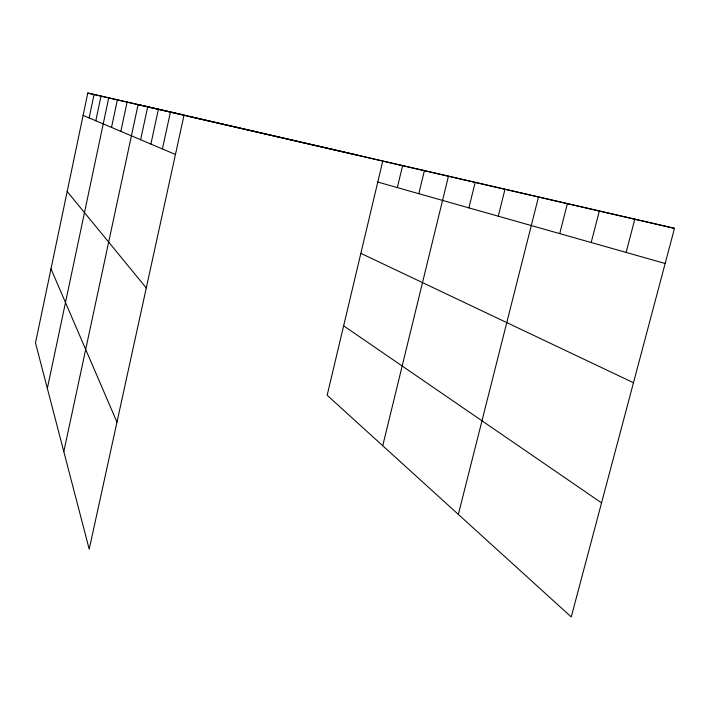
<?xml version="1.0" encoding="UTF-8"?>
<svg xmlns="http://www.w3.org/2000/svg" width="710" height="710" viewBox="0 0 710 710"><rect width="100%" height="100%" fill="white"/><g stroke="black" fill="none" stroke-linecap="round" stroke-linejoin="round"><path stroke-width="1.06" d="M87.783 93.063L35.5 342.894L89.211 549.212L184.05 115.073L87.783 93.063L674.5 228.345L571.239 616.937L327.15 395.248L382.743 161.17M89.14 117.931L94.066 94.492M95.814 120.753L101.006 96.081M47.348 388.388L108.728 97.847M111.514 127.401L117.363 99.826M120.842 131.359L127.09 102.045M63.811 451.658L138.113 104.565L674.5 228.345M140.624 139.728L147.715 106.757M150.893 144.077L158.419 109.207M162.412 148.958L170.444 111.958M397.334 187.6L402.57 165.741M418.82 193.688L424.367 170.755M382.734 445.729L448.427 176.293M468.884 207.87L475.15 182.443M498.269 216.204L504.97 189.313M458.341 514.404L538.491 197.034M559.728 233.617L567.37 203.681M591.173 242.527L599.311 211.039M626.105 252.423L634.811 219.212M189.091 116.458L357.414 155.108M377.782 182.062L665.163 263.49M83.114 115.384L175.441 154.478M360.849 253.346L633.471 382.734M343.64 325.819L601.547 502.875M67.184 191.514L146.287 287.958M50.996 268.859L116.973 422.13"/></g></svg>
